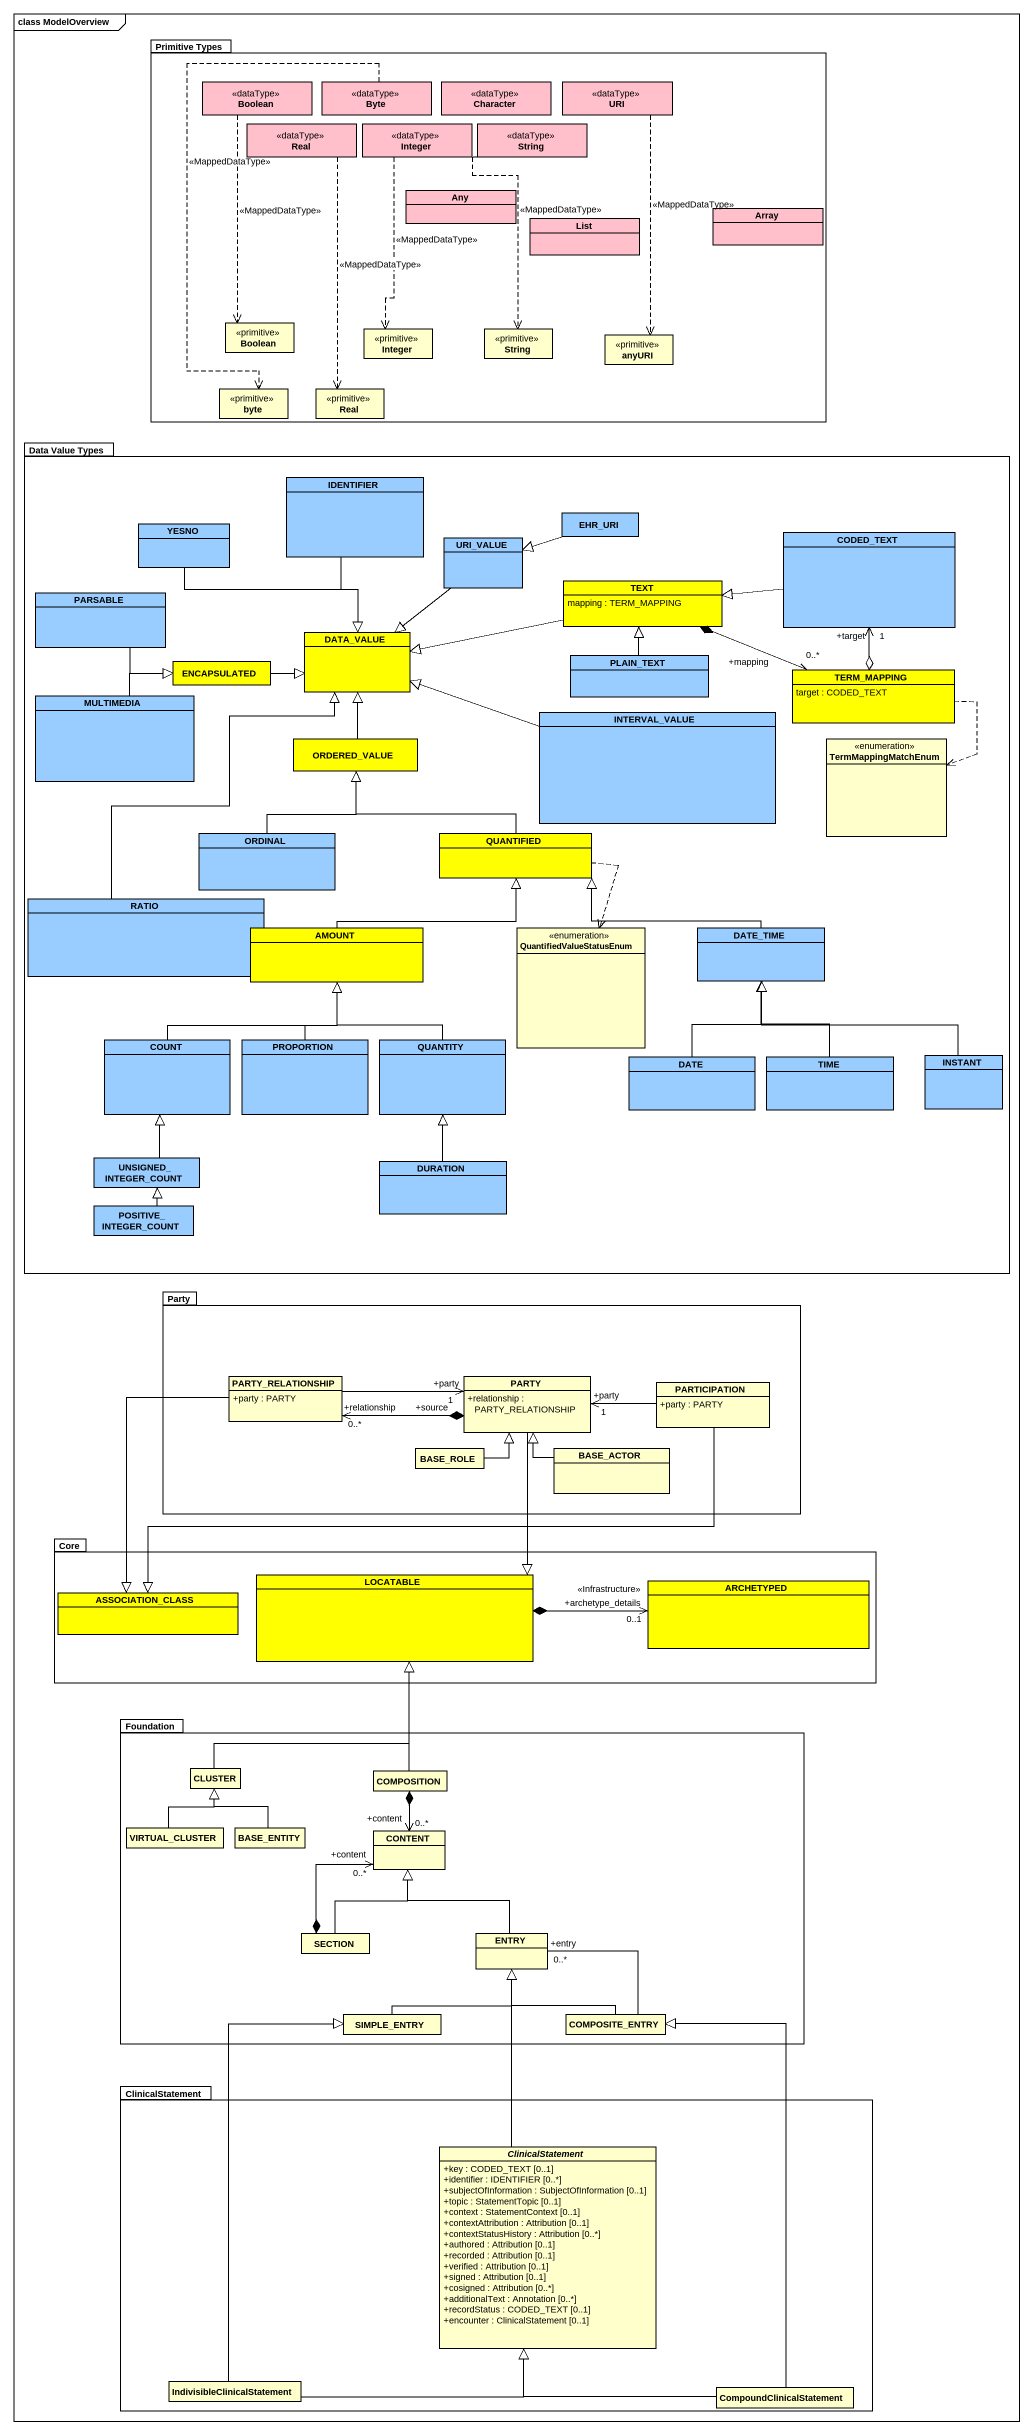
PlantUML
@startuml
mainframe class ModelOverview
hide circle
hide empty members
skinparam classAttributeIconSize 0
package "Primitive Types" as Primitive_Types {
  class Boolean <<dataType>> #FFC0CB
  class Byte <<dataType>> #FFC0CB
  class Character <<dataType>> #FFC0CB
  class URI <<dataType>> #FFC0CB
  class Real <<dataType>> #FFC0CB
  class Integer <<dataType>> #FFC0CB
  class String <<dataType>> #FFC0CB
  class Any #FFC0CB
  class List #FFC0CB
  class Array #FFC0CB
  class "Boolean" as Boolean_2 <<primitive>>
  class "Integer" as Integer_2 <<primitive>>
  class "String" as String_2 <<primitive>>
  class anyURI <<primitive>>
  class byte <<primitive>>
  class "Real" as Real_2 <<primitive>>
}
package "Data Value Types" as Data_Value_Types {
  class IDENTIFIER #99CCFF
  class YESNO #99CCFF
  class URI_VALUE #99CCFF
  class EHR_URI #99CCFF
  class CODED_TEXT #99CCFF
  class TEXT #FFFF00 {
    mapping : TERM_MAPPING
  }
  class PARSABLE #99CCFF
  class ENCAPSULATED #FFFF00
  class DATA_VALUE #FFFF00
  class PLAIN_TEXT #99CCFF
  class MULTIMEDIA #99CCFF
  class TERM_MAPPING #FFFF00 {
    target : CODED_TEXT
  }
  class ORDERED_VALUE #FFFF00
  class INTERVAL_VALUE #99CCFF
  enum TermMappingMatchEnum
  class ORDINAL #99CCFF
  class QUANTIFIED #FFFF00
  class RATIO #99CCFF
  class AMOUNT #FFFF00
  enum QuantifiedValueStatusEnum
  class DATE_TIME #99CCFF
  class COUNT #99CCFF
  class PROPORTION #99CCFF
  class QUANTITY #99CCFF
  class DATE #99CCFF
  class TIME #99CCFF
  class INSTANT #99CCFF
  class UNSIGNED_INTEGER_COUNT #99CCFF
  class DURATION #99CCFF
  class POSITIVE_INTEGER_COUNT #99CCFF
}
package Party {
  class PARTY_RELATIONSHIP {
    +party : PARTY
  }
  class PARTY {
    +relationship : PARTY_RELATIONSHIP
  }
  class PARTICIPATION {
    +party : PARTY
  }
  class BASE_ROLE
  class BASE_ACTOR
}
package Core {
  class LOCATABLE #FFFF00
  class ARCHETYPED #FFFF00
  class ASSOCIATION_CLASS #FFFF00
}
package Foundation {
  class CLUSTER
  class COMPOSITION
  class VIRTUAL_CLUSTER
  class BASE_ENTITY
  class CONTENT
  class SECTION
  class ENTRY
  class SIMPLE_ENTRY
  class COMPOSITE_ENTRY
}
package ClinicalStatement {
  abstract class "ClinicalStatement" as ClinicalStatement_2 {
    +key : CODED_TEXT [0..1]
    +identifier : IDENTIFIER [0..*]
    +subjectOfInformation : SubjectOfInformation [0..1]
    +topic : StatementTopic [0..1]
    +context : StatementContext [0..1]
    +contextAttribution : Attribution [0..1]
    +contextStatusHistory : Attribution [0..*]
    +authored : Attribution [0..1]
    +recorded : Attribution [0..1]
    +verified : Attribution [0..1]
    +signed : Attribution [0..1]
    +cosigned : Attribution [0..*]
    +additionalText : Annotation [0..*]
    +recordStatus : CODED_TEXT [0..1]
    +encounter : ClinicalStatement [0..1]
  }
  class IndivisibleClinicalStatement
  class CompoundClinicalStatement
}
Boolean ..> Boolean_2 : <<MappedDataType>>
Byte ..> byte : <<MappedDataType>>
URI ..> anyURI : <<MappedDataType>>
Real ..> Real_2 : <<MappedDataType>>
Integer ..> Integer_2 : <<MappedDataType>>
String ..> String_2 : <<MappedDataType>>
IDENTIFIER --|> DATA_VALUE
YESNO --|> DATA_VALUE
URI_VALUE --|> DATA_VALUE
EHR_URI -left-|> URI_VALUE
CODED_TEXT -left-|> TEXT
TEXT -left-|> DATA_VALUE
PARSABLE -right-|> ENCAPSULATED
ENCAPSULATED -right-|> DATA_VALUE
PLAIN_TEXT -up-|> TEXT
MULTIMEDIA -up-|> ENCAPSULATED
TERM_MAPPING o-up-> "+target\n1" CODED_TEXT
TERM_MAPPING "+mapping\n0..*" <-left-* TEXT
TERM_MAPPING ..> TermMappingMatchEnum
ORDERED_VALUE -up-|> DATA_VALUE
INTERVAL_VALUE -left-|> DATA_VALUE
ORDINAL -up-|> ORDERED_VALUE
QUANTIFIED -up-|> ORDERED_VALUE
QUANTIFIED ..> QuantifiedValueStatusEnum
RATIO -up-|> DATA_VALUE
AMOUNT -right-|> QUANTIFIED
DATE_TIME -left-|> QUANTIFIED
COUNT -up-|> AMOUNT
PROPORTION -up-|> AMOUNT
QUANTITY -up-|> AMOUNT
DATE -up-|> DATE_TIME
TIME -up-|> DATE_TIME
INSTANT -up-|> DATE_TIME
UNSIGNED_INTEGER_COUNT -up-|> COUNT
DURATION -up-|> QUANTITY
POSITIVE_INTEGER_COUNT -up-|> UNSIGNED_INTEGER_COUNT
PARTY_RELATIONSHIP -right-> "+party\n1" PARTY
PARTY_RELATIONSHIP --|> ASSOCIATION_CLASS
PARTY "+source" *-left-> "+relationship\n0..*" PARTY_RELATIONSHIP
PARTY --|> LOCATABLE
PARTICIPATION -left-> "+party\n1" PARTY
PARTICIPATION -left-|> ASSOCIATION_CLASS
BASE_ROLE -up-|> PARTY
BASE_ACTOR -up-|> PARTY
LOCATABLE *-right-> "+archetype_details\n<<Infrastructure>>\n0..1" ARCHETYPED
CLUSTER -up-|> LOCATABLE
COMPOSITION -up-|> LOCATABLE
COMPOSITION *--> "+content\n0..*" CONTENT
VIRTUAL_CLUSTER -up-|> CLUSTER
BASE_ENTITY -up-|> CLUSTER
SECTION -up-|> CONTENT
SECTION *-up-> "+content\n0..*" CONTENT
ENTRY -up-|> CONTENT
SIMPLE_ENTRY -up-|> ENTRY
COMPOSITE_ENTRY -up-|> ENTRY
COMPOSITE_ENTRY -up- "+entry\n0..*" ENTRY
ClinicalStatement_2 -up-|> ENTRY
IndivisibleClinicalStatement -up-|> SIMPLE_ENTRY
IndivisibleClinicalStatement -right-|> ClinicalStatement_2
CompoundClinicalStatement -up-|> COMPOSITE_ENTRY
CompoundClinicalStatement -up-|> ClinicalStatement_2
@enduml
